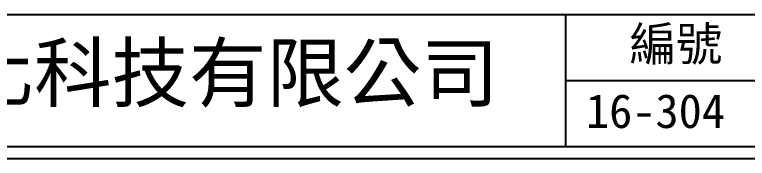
# Model space of a CAD drawing. Extents: x 627 to 914, y 3 to 207.
# Drawn here: x 704.7 to 782.1, y 3 to 18.2 of the extents above; entities that cross this region are included whole.
import ezdxf

# ---------------------------------------------------------------- set-up
doc = ezdxf.new("R2010")
doc.units = 0
doc.layers.add('圖框層', color=7, linetype='CONTINUOUS')
doc.styles.add('STSL', font='kaiu.ttf')

msp = doc.modelspace()

# ---------------------------------------------------------------- linework, layer by layer
at = {"layer": '圖框層', "color": 7}
for p, q in [((628.447, 18.25), (912.947, 18.25)), ((762.947, 4.25), (762.947, 18.25)), ((762.947, 11.25), (912.947, 11.25)), ((628.447, 4.25), (912.947, 4.25)), ((627.197, 3), (914.197, 3))]:
    msp.add_line(p, q, dxfattribs=at)

# ---------------------------------------------------------------- texts
at = {"layer": '圖框層', "color": 4, "style": 'STSL'}
for s, height, p in [('編號', 3.6, (769.662, 13.337)), ('泓陞自動化科技有限公司', 6, (665.8, 9.076)), ('16-304', 3.6, (765.06, 6.224))]:
    msp.add_text(s, height=height, dxfattribs=at).set_placement(p)

doc.saveas('drawing.dxf')
